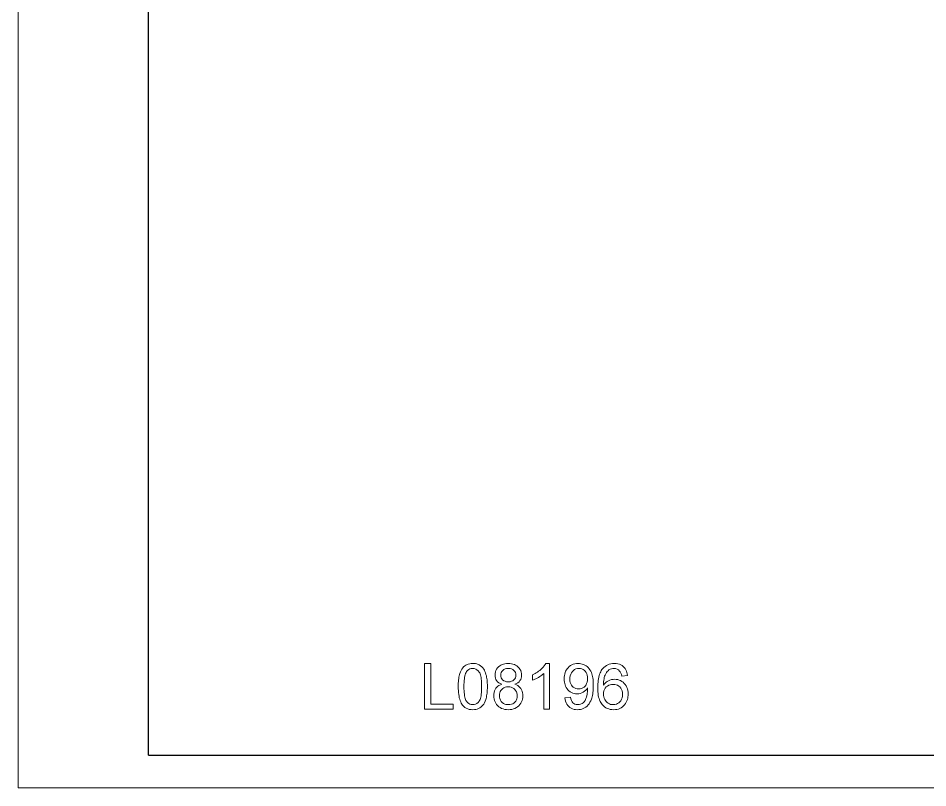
# Model space of a CAD drawing. Extents: x 0 to 297, y 0 to 538.
# Drawn here: x 0 to 139.5, y 0 to 118 of the extents above; entities that cross this region are included whole.
import ezdxf

# ---------------------------------------------------------------- set-up
doc = ezdxf.new("R2010")
doc.units = 0

msp = doc.modelspace()

# ---------------------------------------------------------------- linework, layer by layer
at = {"color": 7, "lineweight": 13}
for q in [(0, 420), (297, 0)]:
    msp.add_line((0, 0), q, dxfattribs=at)
at = {"color": 7, "lineweight": 30}
for q in [(20, 415), (292, 5)]:
    msp.add_line((20, 5), q, dxfattribs=at)
at = {"color": 7, "lineweight": 13}
for points in [[(62.3, 12.07), (62.3, 19.07), (63.28, 19.07), (63.28, 12.85), (66.68, 12.85), (66.68, 12.07)], [(67.46, 15.52), (67.46, 15.79), (67.47, 16.05), (67.49, 16.29), (67.51, 16.53), (67.54, 16.75), (67.57, 16.96), (67.61, 17.16), (67.66, 17.35), (67.71, 17.53), (67.8, 17.78), (67.9, 18), (68.02, 18.21), (68.15, 18.39), (68.29, 18.55), (68.45, 18.69), (68.62, 18.81), (68.81, 18.9), (69.01, 18.98), (69.22, 19.03), (69.45, 19.06), (69.69, 19.07), (69.91, 19.06), (70.12, 19.04), (70.32, 18.99), (70.51, 18.93), (70.69, 18.85), (70.9, 18.72), (71.08, 18.57), (71.24, 18.4), (71.37, 18.2), (71.47, 18.02), (71.56, 17.83), (71.64, 17.62), (71.71, 17.4), (71.78, 17.16), (71.82, 16.98), (71.85, 16.78), (71.88, 16.56), (71.9, 16.33), (71.92, 16.08), (71.93, 15.81), (71.93, 15.52), (71.93, 15.25), (71.92, 15), (71.9, 14.76), (71.88, 14.52), (71.85, 14.3), (71.82, 14.09), (71.78, 13.89), (71.73, 13.7), (71.68, 13.52), (71.59, 13.27), (71.49, 13.05), (71.37, 12.84), (71.24, 12.66), (71.1, 12.5), (70.94, 12.36), (70.77, 12.24), (70.58, 12.15), (70.38, 12.07), (70.17, 12.02), (69.94, 11.99), (69.69, 11.98), (69.42, 11.99), (69.16, 12.03), (68.92, 12.1), (68.7, 12.19), (68.49, 12.32), (68.31, 12.47), (68.14, 12.65), (68.03, 12.81), (67.93, 12.98), (67.84, 13.17), (67.76, 13.37), (67.69, 13.59), (67.63, 13.82), (67.58, 14.07), (67.53, 14.33), (67.5, 14.61), (67.48, 14.9), (67.46, 15.2)], [(68.33, 15.52), (68.34, 15.19), (68.35, 14.89), (68.37, 14.6), (68.4, 14.34), (68.43, 14.11), (68.47, 13.89), (68.53, 13.7), (68.58, 13.54), (68.65, 13.4), (68.73, 13.28), (68.89, 13.09), (69.07, 12.94), (69.26, 12.84), (69.47, 12.77), (69.69, 12.75), (69.92, 12.77), (70.13, 12.84), (70.32, 12.94), (70.5, 13.09), (70.66, 13.28), (70.74, 13.4), (70.8, 13.54), (70.86, 13.71), (70.91, 13.9), (70.96, 14.11), (70.99, 14.34), (71.02, 14.6), (71.04, 14.89), (71.05, 15.19), (71.05, 15.52), (71.05, 15.85), (71.04, 16.15), (71.02, 16.43), (70.99, 16.68), (70.96, 16.91), (70.92, 17.13), (70.87, 17.31), (70.81, 17.48), (70.75, 17.62), (70.67, 17.74), (70.51, 17.94), (70.33, 18.1), (70.14, 18.21), (69.92, 18.27), (69.68, 18.29), (69.46, 18.28), (69.26, 18.22), (69.07, 18.12), (68.9, 17.98), (68.74, 17.81), (68.66, 17.68), (68.59, 17.52), (68.53, 17.34), (68.48, 17.15), (68.43, 16.93), (68.4, 16.69), (68.37, 16.43), (68.35, 16.15), (68.34, 15.85)], [(74.15, 15.89), (73.9, 16), (73.68, 16.12), (73.5, 16.27), (73.35, 16.44), (73.24, 16.63), (73.16, 16.83), (73.11, 17.05), (73.1, 17.3), (73.11, 17.54), (73.16, 17.77), (73.24, 17.99), (73.34, 18.19), (73.48, 18.38), (73.65, 18.56), (73.82, 18.7), (74, 18.81), (74.19, 18.91), (74.4, 18.98), (74.63, 19.03), (74.87, 19.06), (75.13, 19.07), (75.38, 19.06), (75.63, 19.03), (75.85, 18.98), (76.07, 18.9), (76.26, 18.81), (76.45, 18.69), (76.62, 18.55), (76.79, 18.37), (76.93, 18.17), (77.04, 17.97), (77.12, 17.75), (77.16, 17.52), (77.18, 17.27), (77.16, 17.04), (77.12, 16.82), (77.04, 16.62), (76.93, 16.44), (76.78, 16.27), (76.61, 16.12), (76.4, 16), (76.15, 15.89), (76.38, 15.79), (76.59, 15.68), (76.77, 15.54), (76.93, 15.39), (77.06, 15.21), (77.17, 15.02), (77.26, 14.81), (77.32, 14.58), (77.36, 14.35), (77.37, 14.09), (77.36, 13.84), (77.32, 13.6), (77.26, 13.38), (77.17, 13.16), (77.06, 12.96), (76.92, 12.77), (76.76, 12.59), (76.57, 12.42), (76.37, 12.29), (76.16, 12.17), (75.93, 12.09), (75.68, 12.03), (75.42, 11.99), (75.14, 11.98), (74.86, 11.99), (74.6, 12.03), (74.35, 12.09), (74.12, 12.18), (73.9, 12.29), (73.7, 12.43), (73.52, 12.59), (73.35, 12.77), (73.22, 12.96), (73.1, 13.17), (73.02, 13.39), (72.95, 13.62), (72.91, 13.86), (72.9, 14.12), (72.92, 14.38), (72.95, 14.63), (73.02, 14.86), (73.11, 15.07), (73.23, 15.26), (73.37, 15.43), (73.53, 15.58), (73.71, 15.71), (73.92, 15.81)], [(73.97, 17.3), (73.99, 17.08), (74.05, 16.88), (74.14, 16.7), (74.27, 16.55), (74.44, 16.42), (74.64, 16.33), (74.88, 16.27), (75.15, 16.25), (75.41, 16.27), (75.64, 16.33), (75.84, 16.42), (76, 16.54), (76.14, 16.7), (76.23, 16.87), (76.29, 17.05), (76.3, 17.26), (76.29, 17.47), (76.23, 17.66), (76.13, 17.84), (75.99, 18), (75.83, 18.13), (75.63, 18.22), (75.4, 18.28), (75.14, 18.29), (74.88, 18.28), (74.65, 18.22), (74.45, 18.13), (74.28, 18), (74.14, 17.85), (74.05, 17.68), (73.99, 17.5)], [(81.46, 12.07), (80.58, 12.07), (80.58, 17.53), (80.45, 17.41), (80.3, 17.29), (80.13, 17.17), (79.95, 17.06), (79.75, 16.94), (79.55, 16.83), (79.36, 16.72), (79.18, 16.64), (79, 16.56), (78.83, 16.49), (78.83, 17.32), (79.04, 17.42), (79.24, 17.53), (79.43, 17.64), (79.61, 17.75), (79.79, 17.88), (79.96, 18.01), (80.12, 18.14), (80.32, 18.33), (80.5, 18.52), (80.66, 18.71), (80.79, 18.89), (80.89, 19.07), (81.46, 19.07)], [(83.79, 13.82), (84.67, 13.92), (84.73, 13.63), (84.81, 13.39), (84.92, 13.19), (85.04, 13.03), (85.19, 12.91), (85.36, 12.82), (85.55, 12.77), (85.76, 12.75), (86, 12.77), (86.23, 12.83), (86.44, 12.92), (86.62, 13.05), (86.78, 13.2), (86.9, 13.37), (86.97, 13.52), (87.04, 13.7), (87.11, 13.91), (87.17, 14.14), (87.22, 14.33), (87.25, 14.53), (87.28, 14.73), (87.29, 14.94), (87.3, 15.15), (87.29, 15.32), (87.16, 15.13), (87, 14.95), (86.82, 14.8), (86.61, 14.66), (86.4, 14.55), (86.17, 14.47), (85.93, 14.42), (85.69, 14.41), (85.45, 14.42), (85.23, 14.46), (85.02, 14.52), (84.81, 14.61), (84.62, 14.73), (84.44, 14.87), (84.27, 15.04), (84.14, 15.2), (84.02, 15.38), (83.92, 15.57), (83.84, 15.77), (83.78, 15.98), (83.73, 16.21), (83.7, 16.45), (83.69, 16.7), (83.7, 16.96), (83.73, 17.21), (83.78, 17.45), (83.85, 17.67), (83.93, 17.87), (84.04, 18.07), (84.16, 18.25), (84.3, 18.42), (84.48, 18.59), (84.68, 18.74), (84.88, 18.86), (85.1, 18.95), (85.33, 19.02), (85.58, 19.06), (85.83, 19.07), (86.05, 19.06), (86.26, 19.03), (86.47, 18.98), (86.67, 18.91), (86.86, 18.82), (87.05, 18.71), (87.22, 18.58), (87.38, 18.43), (87.53, 18.26), (87.66, 18.08), (87.78, 17.88), (87.88, 17.67), (87.95, 17.49), (88.01, 17.29), (88.05, 17.08), (88.09, 16.84), (88.13, 16.59), (88.15, 16.31), (88.16, 16.02), (88.17, 15.71), (88.16, 15.42), (88.15, 15.15), (88.13, 14.88), (88.11, 14.63), (88.08, 14.4), (88.04, 14.18), (87.99, 13.97), (87.94, 13.77), (87.88, 13.59), (87.78, 13.34), (87.66, 13.11), (87.53, 12.89), (87.38, 12.7), (87.21, 12.54), (87.03, 12.39), (86.84, 12.26), (86.64, 12.16), (86.42, 12.08), (86.2, 12.02), (85.96, 11.99), (85.71, 11.98), (85.45, 11.99), (85.21, 12.03), (84.99, 12.1), (84.78, 12.19), (84.58, 12.31), (84.4, 12.46), (84.24, 12.63), (84.11, 12.83), (84, 13.04), (83.9, 13.28), (83.84, 13.54)], [(87.29, 16.72), (87.28, 17), (87.23, 17.25), (87.16, 17.48), (87.06, 17.69), (86.93, 17.87), (86.77, 18.02), (86.6, 18.14), (86.41, 18.23), (86.2, 18.28), (85.97, 18.29), (85.73, 18.28), (85.51, 18.22), (85.31, 18.13), (85.13, 18), (84.96, 17.84), (84.82, 17.64), (84.71, 17.43), (84.63, 17.19), (84.58, 16.93), (84.57, 16.65), (84.58, 16.4), (84.63, 16.17), (84.7, 15.96), (84.81, 15.76), (84.94, 15.59), (85.1, 15.44), (85.28, 15.33), (85.48, 15.25), (85.7, 15.2), (85.95, 15.18), (86.17, 15.2), (86.38, 15.25), (86.58, 15.33), (86.75, 15.44), (86.91, 15.59), (87.05, 15.77), (87.15, 15.97), (87.23, 16.19), (87.28, 16.45)], [(93.42, 17.23), (92.54, 17.13), (92.48, 17.38), (92.4, 17.59), (92.31, 17.77), (92.21, 17.91), (92.03, 18.08), (91.82, 18.2), (91.59, 18.27), (91.34, 18.29), (91.14, 18.28), (90.94, 18.24), (90.75, 18.18), (90.57, 18.08), (90.43, 17.96), (90.3, 17.82), (90.18, 17.66), (90.07, 17.48), (89.97, 17.28), (89.9, 17.12), (89.85, 16.94), (89.81, 16.73), (89.77, 16.51), (89.75, 16.27), (89.73, 16), (89.72, 15.72), (89.85, 15.89), (89.99, 16.05), (90.15, 16.19), (90.31, 16.31), (90.49, 16.41), (90.71, 16.51), (90.95, 16.59), (91.19, 16.63), (91.43, 16.64), (91.67, 16.63), (91.91, 16.59), (92.13, 16.53), (92.34, 16.44), (92.54, 16.32), (92.73, 16.18), (92.91, 16.01), (93.07, 15.82), (93.2, 15.62), (93.31, 15.4), (93.4, 15.16), (93.46, 14.91), (93.5, 14.65), (93.51, 14.37), (93.51, 14.15), (93.48, 13.94), (93.44, 13.73), (93.39, 13.53), (93.31, 13.34), (93.23, 13.15), (93.1, 12.93), (92.96, 12.73), (92.8, 12.56), (92.63, 12.41), (92.44, 12.28), (92.23, 12.17), (92.02, 12.08), (91.79, 12.02), (91.55, 11.99), (91.3, 11.98), (91.03, 11.99), (90.78, 12.02), (90.54, 12.09), (90.32, 12.17), (90.1, 12.28), (89.9, 12.42), (89.71, 12.58), (89.53, 12.76), (89.41, 12.91), (89.3, 13.08), (89.21, 13.26), (89.12, 13.47), (89.05, 13.68), (88.99, 13.92), (88.94, 14.17), (88.9, 14.44), (88.87, 14.72), (88.85, 15.03), (88.85, 15.35), (88.85, 15.65), (88.86, 15.94), (88.89, 16.22), (88.92, 16.48), (88.96, 16.73), (89.01, 16.97), (89.07, 17.2), (89.13, 17.41), (89.21, 17.61), (89.3, 17.8), (89.39, 17.97), (89.5, 18.13), (89.61, 18.28), (89.78, 18.46), (89.97, 18.62), (90.17, 18.76), (90.39, 18.87), (90.62, 18.96), (90.86, 19.02), (91.12, 19.06), (91.4, 19.07), (91.67, 19.06), (91.92, 19.02), (92.16, 18.95), (92.38, 18.85), (92.59, 18.73), (92.77, 18.58), (92.92, 18.43), (93.04, 18.27), (93.15, 18.09), (93.25, 17.9), (93.32, 17.69), (93.38, 17.47)], [(73.78, 14.13), (73.79, 13.9), (73.84, 13.67), (73.92, 13.45), (74.04, 13.24), (74.2, 13.07), (74.41, 12.93), (74.59, 12.85), (74.77, 12.8), (74.96, 12.76), (75.15, 12.75), (75.39, 12.77), (75.61, 12.81), (75.81, 12.89), (75.99, 13), (76.14, 13.13), (76.27, 13.29), (76.37, 13.47), (76.44, 13.66), (76.48, 13.87), (76.5, 14.1), (76.48, 14.33), (76.44, 14.54), (76.37, 14.74), (76.26, 14.92), (76.13, 15.09), (75.97, 15.23), (75.79, 15.34), (75.59, 15.41), (75.36, 15.46), (75.12, 15.48), (74.88, 15.46), (74.66, 15.41), (74.46, 15.34), (74.29, 15.23), (74.13, 15.09), (74.01, 14.93), (73.91, 14.75), (73.83, 14.56), (73.79, 14.35)], [(89.72, 14.39), (89.73, 14.18), (89.77, 13.97), (89.83, 13.76), (89.92, 13.56), (90.03, 13.38), (90.15, 13.21), (90.3, 13.07), (90.46, 12.96), (90.63, 12.87), (90.82, 12.8), (91.02, 12.77), (91.23, 12.75), (91.47, 12.77), (91.7, 12.82), (91.9, 12.91), (92.08, 13.03), (92.25, 13.18), (92.39, 13.36), (92.5, 13.57), (92.58, 13.8), (92.62, 14.06), (92.64, 14.34), (92.62, 14.61), (92.58, 14.86), (92.5, 15.08), (92.39, 15.28), (92.25, 15.46), (92.09, 15.6), (91.9, 15.72), (91.69, 15.8), (91.45, 15.85), (91.2, 15.86), (90.96, 15.85), (90.73, 15.8), (90.53, 15.72), (90.33, 15.6), (90.15, 15.46), (90, 15.28), (89.88, 15.09), (89.79, 14.88), (89.74, 14.64)]]:
    msp.add_lwpolyline(points, close=True, dxfattribs=at)

doc.saveas('drawing.dxf')
